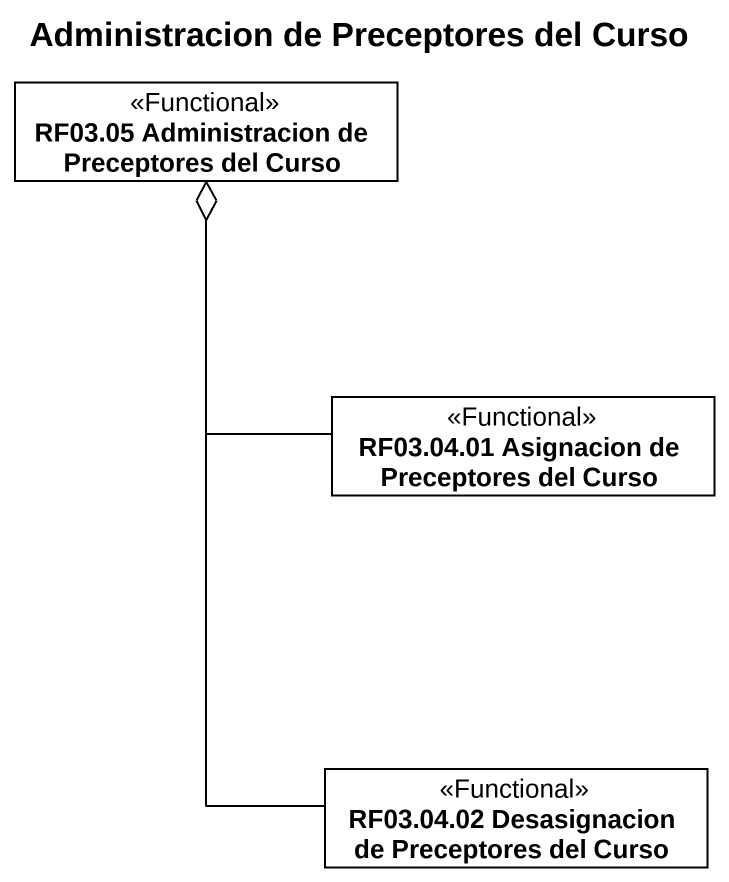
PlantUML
@startuml
title Administracion de Preceptores del Curso
hide circle
hide empty members
class "RF03.05 Administracion de Preceptores del Curso" as RF03_05_Administracion_de <<Functional>>
class "RF03.04.01 Asignacion de Preceptores del Curso" as RF03_04_01_Asignacion_de <<Functional>>
class "RF03.04.02 Desasignacion de Preceptores del Curso" as RF03_04_02_Desasignacion_de <<Functional>>
RF03_04_01_Asignacion_de -up-o RF03_05_Administracion_de
RF03_04_02_Desasignacion_de -up-o RF03_05_Administracion_de
@enduml
